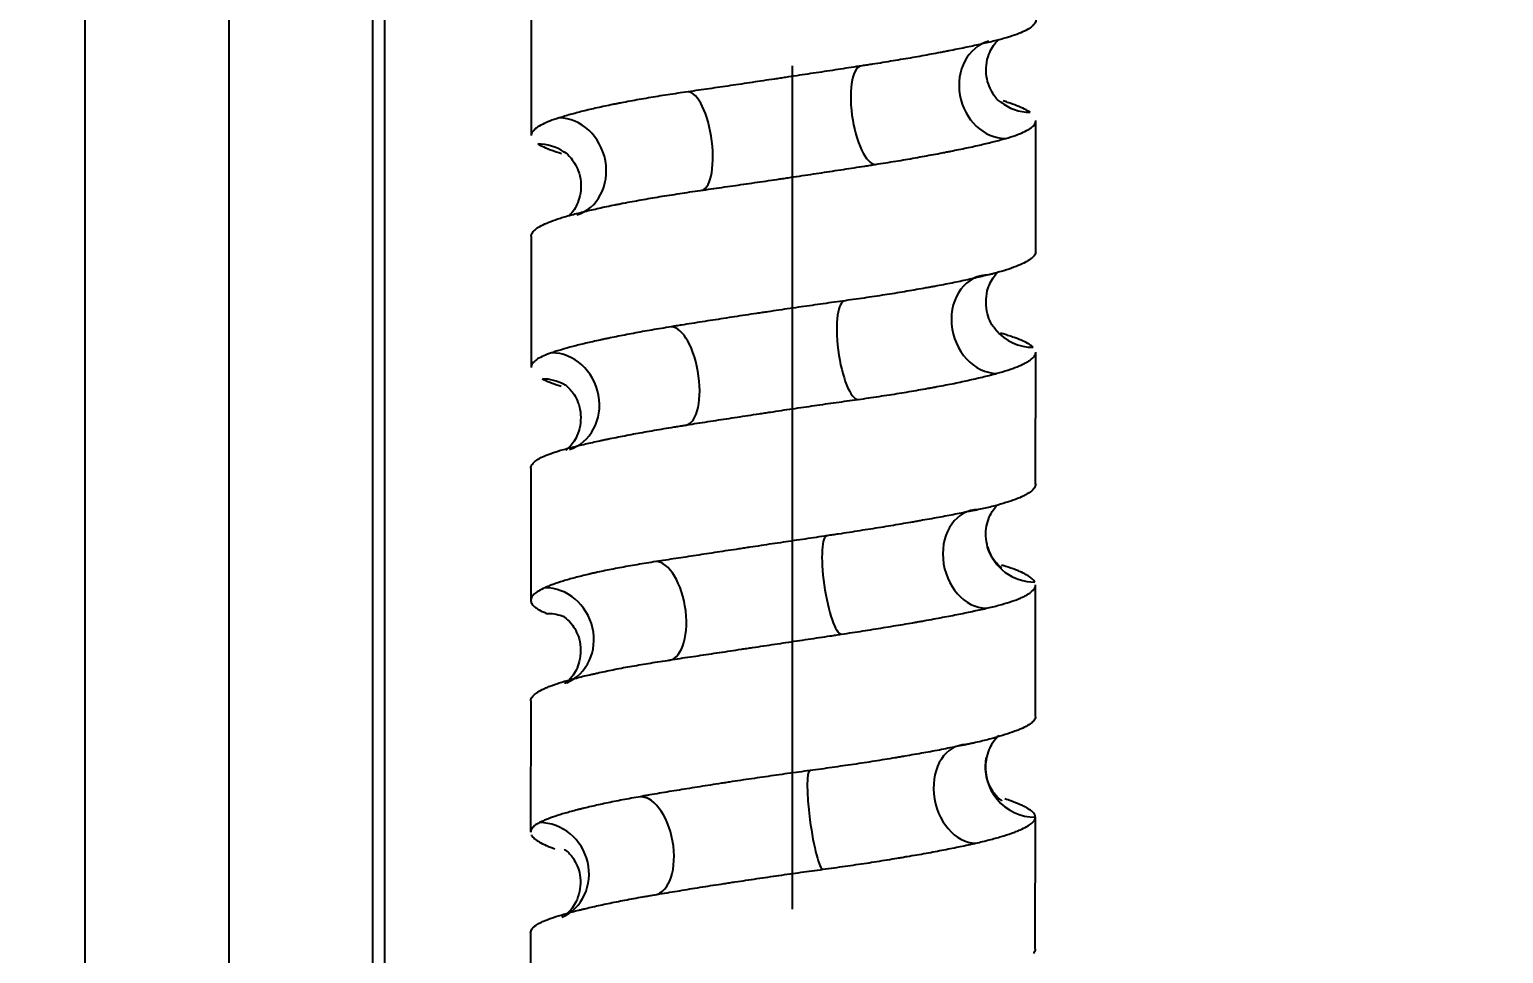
# Model space of a CAD drawing. Header units: millimetres. Extents: x 6110 to 6704, y -2661 to -1821.
# Drawn here: x 6332.27 to 6343.37, y -2341.72 to -2334.76 of the extents above; entities that cross this region are included whole.
import ezdxf

# ---------------------------------------------------------------- set-up
doc = ezdxf.new("R2010")
doc.units = ezdxf.units.MM
doc.header["$LTSCALE"] = 0.1
doc.linetypes.add('CENTERX2', pattern=[101.6, 63.5, -12.7, 12.7, -12.7])
doc.linetypes.add('HIDDEN2', pattern=[4.7625, 3.175, -1.5875])
doc.layers.add('1', color=4, linetype='HIDDEN2', lineweight=13)
doc.layers.add('DIM', color=3, linetype='Continuous', lineweight=9)
doc.layers.add('CENTER', color=1, linetype='CENTERX2')
doc.styles.get("Standard").update_dxf_attribs({"font": 'arial.ttf'})
doc.dimstyles.new('ISO-25', dxfattribs={"dimtxt": 2.5, "dimasz": 2.5, "dimexe": 1.25, "dimexo": 0.625, "dimtad": 1, "dimlfac": 5, "dimtxsty": 'Standard', "dimcen": 2.5, "dimadec": 0, "dimazin": 0, "dimtfac": 1, "dimtmove": 0, "dimatfit": 3, "dimfxl": 0, "dimarcsym": 0})

# ---------------------------------------------------------------- blocks, each defined once
blk = doc.blocks.new('*D85')
at = {"layer": 'Defpoints', "color": 0}
for p in [(6324.46, -2027.378), (6392.692, -2027.378), (6311.704, -2532.542)]:
    blk.add_point(p, dxfattribs=at)
at = {"layer": 'DIM', "color": 0, "lineweight": -2}
for p, q in [((6325.085, -2027.378), (6393.942, -2027.378)), ((6392.692, -2527.542), (6392.692, -2032.378)), ((6312.329, -2532.542), (6393.942, -2532.542))]:
    blk.add_line(p, q, dxfattribs=at)
at = {"layer": 'DIM', "color": 0}
for points in [[(6391.858, -2032.378), (6393.525, -2032.378), (6392.692, -2027.378)], [(6391.858, -2527.542), (6393.525, -2527.542), (6392.692, -2532.542)]]:
    blk.add_solid(points, dxfattribs=at)
at = {"layer": 'DIM', "color": 0, "insert": (6389.062, -2279.96), "char_height": 5, "attachment_point": 5, "rotation": 90}
blk.add_mtext('2020,7', dxfattribs=at)
blk = doc.blocks.new('*D93')
at = {"layer": 'Defpoints', "color": 0}
for p in [(6325.085, -2027.378), (6402.037, -2595.98), (6423.82, -2595.98)]:
    blk.add_point(p, dxfattribs=at)
at = {"layer": 'DIM', "color": 0, "lineweight": -2}
for p, q in [((6325.71, -2027.378), (6425.07, -2027.378)), ((6423.82, -2032.378), (6423.82, -2590.98)), ((6402.662, -2595.98), (6425.07, -2595.98))]:
    blk.add_line(p, q, dxfattribs=at)
at = {"layer": 'DIM', "color": 0}
for points in [[(6422.987, -2032.378), (6424.654, -2032.378), (6423.82, -2027.378)], [(6422.987, -2590.98), (6424.654, -2590.98), (6423.82, -2595.98)]]:
    blk.add_solid(points, dxfattribs=at)
at = {"layer": 'DIM', "color": 0, "insert": (6420.19, -2311.679), "char_height": 5, "attachment_point": 5, "rotation": 90}
blk.add_mtext('2274,4', dxfattribs=at)

msp = doc.modelspace()

# ---------------------------------------------------------------- hatches: boundary and pattern name
at = {"layer": 'DIM'}
h = msp.add_hatch(dxfattribs=at)
h.set_pattern_fill('ANSI31', color=2)
edge = h.paths.add_edge_path()
edge.add_line((6619.617, -2595.98), (6619.617, -1962.206))
edge.add_line((6634.617, -1966.11), (6619.617, -1966.11))
edge.add_line((6634.617, -2610.98), (6634.617, -1966.11))
edge.add_line((6634.617, -2610.98), (6184.457, -2610.98))
edge.add_line((6619.617, -2595.98), (6184.457, -2595.98))
edge.add_line((6184.457, -2610.98), (6184.457, -2595.98))

# ---------------------------------------------------------------- linework, layer by layer
at = {"layer": '1', "color": 7, "linetype": 'Continuous', "lineweight": -3}
for p, q in [((6334.85, -2226.51), (6334.85, -2393.225)), ((6334.939, -2226.51), (6334.939, -2393.225)), ((6332.686, -2394.48), (6332.686, -2226.539)), ((6333.768, -2226.528), (6333.768, -2393.229)), ((6336.045, -2334.566), (6336.044, -2335.559)), ((6339.843, -2336.435), (6339.844, -2335.445)), ((6336.288, -2335.68), (6336.292, -2335.682)), ((6336.044, -2336.317), (6336.043, -2337.306)), ((6339.842, -2338.186), (6339.843, -2337.193)), ((6336.042, -2338.065), (6336.042, -2339.06)), ((6339.841, -2339.936), (6339.842, -2338.944)), ((6336.041, -2339.818), (6336.04, -2340.806)), ((6339.84, -2341.685), (6339.841, -2340.694)), ((6336.04, -2341.564), (6336.039, -2342.559))]:
    msp.add_line(p, q, dxfattribs=at)
for centre, major_axis, ratio, start_param, end_param in [((6339.592, -2335.209), (0.098, -0.362), 0.860203, 3.157891, 6.054519), ((6338.586, -2335.405), (0.057, -0.371), 0.333363, 3.091199, 6.229723), ((6337.272, -2335.601), (0.053, -0.371), 0.349878, 6.232873, 9.374354), ((6339.812, -2335.013), (0.234, 0.293), 0.972587, 3.139038, 3.799681), ((6336.28, -2335.797), (0.109, -0.359), 0.867056, 0.000341, 2.881914), ((6336.083, -2335.994), (0.209, 0.311), 0.970944, 6.282412, 6.859757), ((6339.521, -2336.979), (0.095, -0.363), 0.821343, 2.930432, 6.06897), ((6338.457, -2337.175), (0.052, -0.371), 0.26899, 3.104265, 6.245756), ((6337.148, -2337.371), (0.06, -0.37), 0.414727, 6.218056, 9.35629), ((6339.83, -2336.783), (0.284, 0.244), 0.984451, 3.138793, 3.993891), ((6336.218, -2337.567), (0.114, -0.357), 0.899326, 0.000366, 2.861187), ((6336.113, -2337.763), (0.179, 0.329), 0.952606, 0.000513, 0.475611), ((6339.441, -2338.748), (0.08, -0.366), 0.782784, 2.971978, 6.113477), ((6338.326, -2338.944), (0.055, -0.371), 0.199616, 3.113326, 6.251573), ((6339.84, -2338.552), (0.359, 0.108), 0.988469, 3.135556, 4.414761), ((6337.027, -2339.14), (0.057, -0.371), 0.476397, 6.210333, 9.351575), ((6336.165, -2339.336), (0.143, -0.347), 0.925292, 0.014405, 2.774376), ((6336.153, -2339.533), (0.14, 0.348), 0.933534, 6.282516, 6.640648), ((6339.355, -2340.518), (0.08, -0.366), 0.735983, 2.983143, 6.121402), ((6339.84, -2340.322), (0.369, -0.068), 0.990797, 3.135143, 4.895467), ((6338.193, -2340.714), (0.05, -0.372), 0.13263, 3.123922, 6.26518), ((6336.912, -2340.91), (0.064, -0.369), 0.53651, 6.191444, 9.330017), ((6336.121, -2341.106), (0.158, -0.34), 0.948793, 6.273564, 9.009035)]:
    msp.add_ellipse(centre, major_axis=major_axis, ratio=ratio, start_param=start_param, end_param=end_param, dxfattribs=at)
for points, knots in [([(6339.845, -2334.686), (6339.845, -2334.688), (6339.844, -2334.698), (6339.84, -2334.708), (6339.831, -2334.721), (6339.827, -2334.725), (6339.821, -2334.732), (6339.819, -2334.734), (6339.814, -2334.738), (6339.811, -2334.74), (6339.798, -2334.75), (6339.785, -2334.759), (6339.754, -2334.775), (6339.718, -2334.791), (6339.673, -2334.807), (6339.636, -2334.819), (6339.623, -2334.823), (6339.596, -2334.83), (6339.582, -2334.834), (6339.567, -2334.838)], [0, 0, 0, 0, 0.035019, 0.195849, 0.195849, 0.276264, 0.276264, 0.316472, 0.316472, 0.356679, 0.356679, 0.51751, 0.51751, 0.67834, 0.83917, 0.83917, 0.919585, 0.919585, 1, 1, 1, 1]), ([(6339.567, -2334.838), (6339.538, -2334.845), (6339.507, -2334.853), (6339.44, -2334.869), (6339.37, -2334.885), (6339.292, -2334.901), (6339.231, -2334.913), (6339.2, -2334.919), (6339.168, -2334.926), (6339.146, -2334.93), (6339.135, -2334.932), (6339.08, -2334.942), (6339.034, -2334.951), (6338.941, -2334.968), (6338.845, -2334.984), (6338.744, -2335.001), (6338.667, -2335.014), (6338.641, -2335.018), (6338.601, -2335.024), (6338.588, -2335.026), (6338.561, -2335.03), (6338.548, -2335.032), (6338.535, -2335.034)], [0, 0, 0, 0, 0.125, 0.125, 0.25, 0.375, 0.375, 0.4375, 0.46875, 0.46875, 0.5, 0.5, 0.625, 0.625, 0.75, 0.875, 0.875, 0.9375, 0.9375, 0.96875, 0.96875, 1, 1, 1, 1]), ([(6339.578, -2335.306), (6339.557, -2335.294), (6339.521, -2335.253), (6339.457, -2335.112), (6339.478, -2334.947), (6339.537, -2334.863), (6339.562, -2334.839), (6339.567, -2334.834)], [0, 0, 0, 0, 0.211046, 0.444951, 0.70712, 0.923766, 1, 1, 1, 1]), ([(6338.535, -2335.034), (6338.481, -2335.042), (6338.427, -2335.051), (6338.319, -2335.067), (6338.21, -2335.084), (6338.099, -2335.1), (6338.016, -2335.113), (6337.988, -2335.117), (6337.946, -2335.123), (6337.932, -2335.125), (6337.904, -2335.13), (6337.89, -2335.132), (6337.82, -2335.142), (6337.764, -2335.15), (6337.654, -2335.167), (6337.545, -2335.183), (6337.437, -2335.199), (6337.357, -2335.21), (6337.331, -2335.214), (6337.278, -2335.222), (6337.252, -2335.226), (6337.225, -2335.229)], [0, 0, 0, 0, 0.125, 0.125, 0.25, 0.375, 0.375, 0.4375, 0.4375, 0.46875, 0.46875, 0.5, 0.5, 0.625, 0.625, 0.75, 0.875, 0.875, 0.9375, 0.9375, 1, 1, 1, 1]), ([(6337.225, -2335.229), (6337.173, -2335.237), (6337.122, -2335.245), (6337.022, -2335.26), (6336.926, -2335.276), (6336.834, -2335.292), (6336.767, -2335.305), (6336.734, -2335.311), (6336.702, -2335.317), (6336.681, -2335.321), (6336.67, -2335.323), (6336.618, -2335.334), (6336.579, -2335.342), (6336.503, -2335.359), (6336.432, -2335.376), (6336.368, -2335.393), (6336.323, -2335.405), (6336.309, -2335.409), (6336.288, -2335.416), (6336.281, -2335.418), (6336.267, -2335.422), (6336.261, -2335.424), (6336.254, -2335.426)], [0, 0, 0, 0, 0.125, 0.125, 0.25, 0.375, 0.375, 0.4375, 0.46875, 0.46875, 0.5, 0.5, 0.625, 0.625, 0.75, 0.875, 0.875, 0.9375, 0.9375, 0.96875, 0.96875, 1, 1, 1, 1]), ([(6339.592, -2335.317), (6339.592, -2335.317), (6339.589, -2335.315), (6339.58, -2335.308), (6339.578, -2335.306)], [0, 0, 0, 0, 0.71513, 1, 1, 1, 1]), ([(6339.801, -2335.384), (6339.789, -2335.376), (6339.775, -2335.368), (6339.741, -2335.351), (6339.704, -2335.334), (6339.657, -2335.318), (6339.62, -2335.305), (6339.609, -2335.302), (6339.597, -2335.298)], [0, 0, 0, 0, 0.290835, 0.290835, 0.581669, 0.872504, 0.872504, 1, 1, 1, 1]), ([(6336.254, -2335.426), (6336.229, -2335.434), (6336.205, -2335.442), (6336.163, -2335.459), (6336.126, -2335.476), (6336.098, -2335.492), (6336.08, -2335.505), (6336.075, -2335.509), (6336.068, -2335.515), (6336.066, -2335.518), (6336.062, -2335.522), (6336.06, -2335.524), (6336.052, -2335.534), (6336.047, -2335.543), (6336.044, -2335.554), (6336.044, -2335.557), (6336.044, -2335.56)], [0, 0, 0, 0, 0.185473, 0.185473, 0.370946, 0.556419, 0.556419, 0.649155, 0.649155, 0.695523, 0.695523, 0.741891, 0.741891, 0.927364, 0.927364, 1, 1, 1, 1]), ([(6339.617, -2335.581), (6339.644, -2335.574), (6339.668, -2335.566), (6339.712, -2335.55), (6339.752, -2335.534), (6339.782, -2335.518), (6339.801, -2335.506), (6339.807, -2335.502), (6339.814, -2335.495), (6339.817, -2335.493), (6339.821, -2335.489), (6339.824, -2335.487), (6339.833, -2335.476), (6339.839, -2335.468), (6339.843, -2335.455), (6339.844, -2335.45), (6339.844, -2335.445)], [0, 0, 0, 0, 0.179236, 0.179236, 0.358472, 0.537708, 0.537708, 0.627326, 0.627326, 0.672135, 0.672135, 0.716944, 0.716944, 0.89618, 0.89618, 1, 1, 1, 1]), ([(6338.636, -2335.776), (6338.689, -2335.768), (6338.74, -2335.76), (6338.839, -2335.744), (6338.936, -2335.727), (6339.028, -2335.71), (6339.095, -2335.698), (6339.129, -2335.692), (6339.161, -2335.685), (6339.182, -2335.681), (6339.193, -2335.679), (6339.245, -2335.668), (6339.285, -2335.66), (6339.362, -2335.644), (6339.434, -2335.628), (6339.5, -2335.612), (6339.546, -2335.6), (6339.561, -2335.596), (6339.589, -2335.589), (6339.603, -2335.585), (6339.617, -2335.581)], [0, 0, 0, 0, 0.125, 0.125, 0.25, 0.375, 0.375, 0.4375, 0.46875, 0.46875, 0.5, 0.5, 0.625, 0.625, 0.75, 0.875, 0.875, 0.9375, 0.9375, 1, 1, 1, 1]), ([(6336.094, -2335.622), (6336.106, -2335.63), (6336.122, -2335.637), (6336.157, -2335.653), (6336.196, -2335.669), (6336.245, -2335.685), (6336.272, -2335.694), (6336.272, -2335.694), (6336.273, -2335.694)], [0, 0, 0, 0, 0.331043, 0.331043, 0.662087, 0.99313, 0.99313, 1, 1, 1, 1]), ([(6336.292, -2335.682), (6336.309, -2335.69), (6336.343, -2335.722), (6336.42, -2335.844), (6336.425, -2336.011), (6336.367, -2336.125), (6336.335, -2336.159), (6336.325, -2336.169)], [0, 0, 0, 0, 0.194751, 0.406654, 0.658595, 0.871425, 1, 1, 1, 1]), ([(6337.318, -2335.973), (6337.372, -2335.965), (6337.426, -2335.957), (6337.535, -2335.942), (6337.644, -2335.926), (6337.755, -2335.91), (6337.839, -2335.898), (6337.867, -2335.893), (6337.909, -2335.887), (6337.923, -2335.885), (6337.952, -2335.881), (6337.966, -2335.879), (6338.036, -2335.868), (6338.092, -2335.86), (6338.204, -2335.843), (6338.314, -2335.826), (6338.422, -2335.81), (6338.503, -2335.797), (6338.53, -2335.793), (6338.57, -2335.787), (6338.584, -2335.785), (6338.61, -2335.781), (6338.623, -2335.778), (6338.636, -2335.776)], [0, 0, 0, 0, 0.125, 0.125, 0.25, 0.375, 0.375, 0.4375, 0.4375, 0.46875, 0.46875, 0.5, 0.5, 0.625, 0.625, 0.75, 0.875, 0.875, 0.9375, 0.9375, 0.96875, 0.96875, 1, 1, 1, 1]), ([(6336.306, -2336.168), (6336.335, -2336.16), (6336.365, -2336.152), (6336.43, -2336.135), (6336.498, -2336.119), (6336.574, -2336.102), (6336.633, -2336.089), (6336.664, -2336.083), (6336.695, -2336.077), (6336.717, -2336.073), (6336.727, -2336.07), (6336.782, -2336.06), (6336.826, -2336.052), (6336.918, -2336.035), (6337.012, -2336.019), (6337.111, -2336.004), (6337.188, -2335.992), (6337.213, -2335.988), (6337.265, -2335.98), (6337.292, -2335.977), (6337.318, -2335.973)], [0, 0, 0, 0, 0.125, 0.125, 0.25, 0.375, 0.375, 0.4375, 0.46875, 0.46875, 0.5, 0.5, 0.625, 0.625, 0.75, 0.875, 0.875, 0.9375, 0.9375, 1, 1, 1, 1]), ([(6336.044, -2336.318), (6336.044, -2336.318), (6336.044, -2336.31), (6336.046, -2336.302), (6336.054, -2336.29), (6336.057, -2336.285), (6336.062, -2336.279), (6336.064, -2336.277), (6336.069, -2336.273), (6336.071, -2336.271), (6336.084, -2336.26), (6336.096, -2336.252), (6336.125, -2336.235), (6336.16, -2336.218), (6336.203, -2336.201), (6336.239, -2336.189), (6336.252, -2336.185), (6336.271, -2336.178), (6336.278, -2336.176), (6336.292, -2336.172), (6336.299, -2336.17), (6336.306, -2336.168)], [0, 0, 0, 0, 0.001042, 0.167535, 0.167535, 0.250781, 0.250781, 0.292405, 0.292405, 0.334028, 0.334028, 0.500521, 0.500521, 0.667014, 0.833507, 0.833507, 0.916753, 0.916753, 0.958377, 0.958377, 1, 1, 1, 1]), ([(6339.843, -2336.434), (6339.843, -2336.434), (6339.843, -2336.434), (6339.843, -2336.442), (6339.838, -2336.458), (6339.824, -2336.474), (6339.809, -2336.487), (6339.803, -2336.491), (6339.794, -2336.497), (6339.791, -2336.499), (6339.784, -2336.503), (6339.781, -2336.505), (6339.762, -2336.516), (6339.745, -2336.524), (6339.706, -2336.541), (6339.663, -2336.558), (6339.611, -2336.575), (6339.568, -2336.587), (6339.553, -2336.591), (6339.53, -2336.598), (6339.523, -2336.6), (6339.507, -2336.604), (6339.499, -2336.606), (6339.49, -2336.608)], [0, 0, 0, 0, 0.001445, 0.001445, 0.144095, 0.286746, 0.286746, 0.358072, 0.358072, 0.393734, 0.393734, 0.429397, 0.429397, 0.572048, 0.572048, 0.714698, 0.857349, 0.857349, 0.928675, 0.928675, 0.964337, 0.964337, 1, 1, 1, 1]), ([(6339.49, -2336.608), (6339.458, -2336.616), (6339.423, -2336.624), (6339.351, -2336.641), (6339.275, -2336.657), (6339.193, -2336.674), (6339.128, -2336.687), (6339.095, -2336.693), (6339.062, -2336.699), (6339.039, -2336.703), (6339.027, -2336.705), (6338.969, -2336.716), (6338.922, -2336.724), (6338.825, -2336.741), (6338.726, -2336.757), (6338.623, -2336.772), (6338.544, -2336.784), (6338.517, -2336.788), (6338.463, -2336.796), (6338.436, -2336.799), (6338.409, -2336.803)], [0, 0, 0, 0, 0.125, 0.125, 0.25, 0.375, 0.375, 0.4375, 0.46875, 0.46875, 0.5, 0.5, 0.625, 0.625, 0.75, 0.875, 0.875, 0.9375, 0.9375, 1, 1, 1, 1]), ([(6339.546, -2337.027), (6339.513, -2336.99), (6339.468, -2336.907), (6339.464, -2336.732), (6339.519, -2336.631), (6339.547, -2336.599), (6339.554, -2336.591)], [0, 0, 0, 0, 0.29923, 0.623295, 0.887915, 1, 1, 1, 1]), ([(6338.409, -2336.803), (6338.354, -2336.811), (6338.299, -2336.818), (6338.188, -2336.834), (6338.077, -2336.85), (6337.966, -2336.866), (6337.882, -2336.878), (6337.854, -2336.882), (6337.811, -2336.889), (6337.797, -2336.891), (6337.769, -2336.895), (6337.755, -2336.897), (6337.685, -2336.908), (6337.63, -2336.916), (6337.52, -2336.933), (6337.412, -2336.95), (6337.306, -2336.966), (6337.227, -2336.979), (6337.201, -2336.983), (6337.163, -2336.989), (6337.15, -2336.991), (6337.124, -2336.995), (6337.112, -2336.997), (6337.099, -2337)], [0, 0, 0, 0, 0.125, 0.125, 0.25, 0.375, 0.375, 0.4375, 0.4375, 0.46875, 0.46875, 0.5, 0.5, 0.625, 0.625, 0.75, 0.875, 0.875, 0.9375, 0.9375, 0.96875, 0.96875, 1, 1, 1, 1]), ([(6337.099, -2337), (6337.048, -2337.008), (6337, -2337.016), (6336.905, -2337.032), (6336.813, -2337.049), (6336.726, -2337.066), (6336.664, -2337.078), (6336.633, -2337.085), (6336.603, -2337.091), (6336.583, -2337.095), (6336.574, -2337.097), (6336.525, -2337.108), (6336.489, -2337.116), (6336.42, -2337.132), (6336.355, -2337.148), (6336.298, -2337.164), (6336.258, -2337.176), (6336.245, -2337.18), (6336.221, -2337.187), (6336.209, -2337.191), (6336.198, -2337.195)], [0, 0, 0, 0, 0.125, 0.125, 0.25, 0.375, 0.375, 0.4375, 0.46875, 0.46875, 0.5, 0.5, 0.625, 0.625, 0.75, 0.875, 0.875, 0.9375, 0.9375, 1, 1, 1, 1]), ([(6339.596, -2337.073), (6339.596, -2337.073), (6339.588, -2337.069), (6339.563, -2337.044), (6339.546, -2337.027)], [0, 0, 0, 0, 0.47126, 1, 1, 1, 1]), ([(6339.824, -2337.154), (6339.816, -2337.147), (6339.806, -2337.139), (6339.78, -2337.123), (6339.75, -2337.107), (6339.71, -2337.091), (6339.677, -2337.079), (6339.665, -2337.074), (6339.647, -2337.068), (6339.64, -2337.066), (6339.628, -2337.062), (6339.621, -2337.06), (6339.603, -2337.054), (6339.591, -2337.05), (6339.579, -2337.047)], [0, 0, 0, 0, 0.22581, 0.22581, 0.45162, 0.67743, 0.67743, 0.790335, 0.790335, 0.846788, 0.846788, 0.90324, 0.90324, 1, 1, 1, 1]), ([(6336.198, -2337.195), (6336.175, -2337.203), (6336.156, -2337.21), (6336.121, -2337.226), (6336.09, -2337.242), (6336.07, -2337.258), (6336.058, -2337.27), (6336.055, -2337.275), (6336.05, -2337.281), (6336.049, -2337.283), (6336.047, -2337.287), (6336.046, -2337.289), (6336.044, -2337.296), (6336.043, -2337.301), (6336.043, -2337.306)], [0, 0, 0, 0, 0.218312, 0.218312, 0.436623, 0.654935, 0.654935, 0.764091, 0.764091, 0.818669, 0.818669, 0.873246, 0.873246, 1, 1, 1, 1]), ([(6339.551, -2337.35), (6339.581, -2337.342), (6339.608, -2337.334), (6339.659, -2337.317), (6339.705, -2337.3), (6339.743, -2337.284), (6339.767, -2337.271), (6339.775, -2337.267), (6339.785, -2337.261), (6339.789, -2337.259), (6339.795, -2337.254), (6339.798, -2337.252), (6339.813, -2337.242), (6339.822, -2337.233), (6339.836, -2337.217), (6339.842, -2337.206), (6339.843, -2337.195), (6339.843, -2337.191)], [0, 0, 0, 0, 0.156259, 0.156259, 0.312517, 0.468776, 0.468776, 0.546905, 0.546905, 0.58597, 0.58597, 0.625035, 0.625035, 0.781293, 0.781293, 0.937552, 1, 1, 1, 1]), ([(6336.128, -2337.392), (6336.145, -2337.4), (6336.164, -2337.409), (6336.206, -2337.425), (6336.234, -2337.435), (6336.266, -2337.446), (6336.271, -2337.447)], [0, 0, 0, 0, 0.452669, 0.452669, 0.905338, 1, 1, 1, 1]), ([(6338.505, -2337.547), (6338.559, -2337.539), (6338.612, -2337.531), (6338.716, -2337.516), (6338.817, -2337.5), (6338.914, -2337.484), (6338.985, -2337.471), (6339.008, -2337.467), (6339.043, -2337.461), (6339.054, -2337.459), (6339.077, -2337.455), (6339.088, -2337.452), (6339.144, -2337.442), (6339.187, -2337.434), (6339.27, -2337.417), (6339.348, -2337.4), (6339.42, -2337.383), (6339.471, -2337.371), (6339.488, -2337.367), (6339.512, -2337.36), (6339.52, -2337.358), (6339.535, -2337.354), (6339.543, -2337.352), (6339.551, -2337.35)], [0, 0, 0, 0, 0.125, 0.125, 0.25, 0.375, 0.375, 0.4375, 0.4375, 0.46875, 0.46875, 0.5, 0.5, 0.625, 0.625, 0.75, 0.875, 0.875, 0.9375, 0.9375, 0.96875, 0.96875, 1, 1, 1, 1]), ([(6336.292, -2337.434), (6336.295, -2337.431), (6336.309, -2337.443), (6336.381, -2337.516), (6336.431, -2337.663), (6336.4, -2337.823), (6336.336, -2337.904), (6336.311, -2337.925), (6336.305, -2337.93)], [0, 0, 0, 0, 0.180117, 0.345684, 0.535053, 0.741184, 0.91022, 1, 1, 1, 1]), ([(6337.197, -2337.742), (6337.249, -2337.733), (6337.301, -2337.725), (6337.407, -2337.709), (6337.514, -2337.692), (6337.623, -2337.676), (6337.705, -2337.663), (6337.733, -2337.659), (6337.775, -2337.653), (6337.789, -2337.65), (6337.817, -2337.646), (6337.831, -2337.644), (6337.901, -2337.634), (6337.956, -2337.625), (6338.067, -2337.609), (6338.178, -2337.593), (6338.287, -2337.577), (6338.369, -2337.566), (6338.396, -2337.562), (6338.451, -2337.554), (6338.478, -2337.55), (6338.505, -2337.547)], [0, 0, 0, 0, 0.125, 0.125, 0.25, 0.375, 0.375, 0.4375, 0.4375, 0.46875, 0.46875, 0.5, 0.5, 0.625, 0.625, 0.75, 0.875, 0.875, 0.9375, 0.9375, 1, 1, 1, 1]), ([(6336.239, -2337.938), (6336.264, -2337.931), (6336.292, -2337.923), (6336.35, -2337.907), (6336.412, -2337.892), (6336.483, -2337.875), (6336.538, -2337.863), (6336.567, -2337.857), (6336.597, -2337.85), (6336.617, -2337.846), (6336.627, -2337.844), (6336.678, -2337.834), (6336.721, -2337.825), (6336.809, -2337.808), (6336.899, -2337.792), (6336.995, -2337.775), (6337.069, -2337.762), (6337.094, -2337.758), (6337.133, -2337.752), (6337.145, -2337.75), (6337.171, -2337.746), (6337.184, -2337.744), (6337.197, -2337.742)], [0, 0, 0, 0, 0.125, 0.125, 0.25, 0.375, 0.375, 0.4375, 0.46875, 0.46875, 0.5, 0.5, 0.625, 0.625, 0.75, 0.875, 0.875, 0.9375, 0.9375, 0.96875, 0.96875, 1, 1, 1, 1]), ([(6336.042, -2338.065), (6336.042, -2338.063), (6336.042, -2338.061), (6336.043, -2338.055), (6336.044, -2338.051), (6336.047, -2338.045), (6336.048, -2338.043), (6336.05, -2338.038), (6336.052, -2338.036), (6336.059, -2338.026), (6336.068, -2338.017), (6336.089, -2338.001), (6336.116, -2337.985), (6336.151, -2337.969), (6336.182, -2337.957), (6336.192, -2337.954), (6336.215, -2337.946), (6336.227, -2337.942), (6336.239, -2337.938)], [0, 0, 0, 0, 0.03989, 0.03989, 0.135901, 0.135901, 0.183906, 0.183906, 0.231912, 0.231912, 0.423934, 0.423934, 0.615956, 0.807978, 0.807978, 0.903989, 0.903989, 1, 1, 1, 1]), ([(6339.842, -2338.181), (6339.843, -2338.189), (6339.841, -2338.198), (6339.833, -2338.214), (6339.82, -2338.231), (6339.798, -2338.248), (6339.778, -2338.26), (6339.77, -2338.264), (6339.758, -2338.271), (6339.754, -2338.273), (6339.745, -2338.277), (6339.741, -2338.279), (6339.718, -2338.289), (6339.697, -2338.298), (6339.651, -2338.314), (6339.601, -2338.33), (6339.543, -2338.346), (6339.496, -2338.358), (6339.479, -2338.362), (6339.446, -2338.369), (6339.428, -2338.373), (6339.411, -2338.377)], [0, 0, 0, 0, 0.125, 0.125, 0.25, 0.375, 0.375, 0.4375, 0.4375, 0.46875, 0.46875, 0.5, 0.5, 0.625, 0.625, 0.75, 0.875, 0.875, 0.9375, 0.9375, 1, 1, 1, 1]), ([(6339.411, -2338.377), (6339.375, -2338.384), (6339.337, -2338.392), (6339.258, -2338.408), (6339.177, -2338.424), (6339.089, -2338.44), (6339.02, -2338.452), (6338.985, -2338.458), (6338.95, -2338.465), (6338.926, -2338.469), (6338.913, -2338.471), (6338.853, -2338.481), (6338.803, -2338.49), (6338.702, -2338.507), (6338.599, -2338.523), (6338.492, -2338.54), (6338.411, -2338.553), (6338.384, -2338.557), (6338.343, -2338.563), (6338.329, -2338.565), (6338.301, -2338.569), (6338.287, -2338.571), (6338.273, -2338.573)], [0, 0, 0, 0, 0.125, 0.125, 0.25, 0.375, 0.375, 0.4375, 0.46875, 0.46875, 0.5, 0.5, 0.625, 0.625, 0.75, 0.875, 0.875, 0.9375, 0.9375, 0.96875, 0.96875, 1, 1, 1, 1]), ([(6339.481, -2338.66), (6339.467, -2338.602), (6339.459, -2338.503), (6339.511, -2338.392), (6339.542, -2338.356), (6339.55, -2338.347)], [0, 0, 0, 0, 0.432722, 0.83223, 1, 1, 1, 1]), ([(6338.273, -2338.573), (6338.218, -2338.581), (6338.163, -2338.59), (6338.052, -2338.606), (6337.941, -2338.623), (6337.83, -2338.639), (6337.747, -2338.652), (6337.719, -2338.656), (6337.678, -2338.662), (6337.664, -2338.664), (6337.636, -2338.669), (6337.622, -2338.671), (6337.553, -2338.681), (6337.499, -2338.689), (6337.391, -2338.706), (6337.286, -2338.722), (6337.183, -2338.738), (6337.107, -2338.749), (6337.082, -2338.753), (6337.033, -2338.761), (6337.008, -2338.765), (6336.984, -2338.768)], [0, 0, 0, 0, 0.125, 0.125, 0.25, 0.375, 0.375, 0.4375, 0.4375, 0.46875, 0.46875, 0.5, 0.5, 0.625, 0.625, 0.75, 0.875, 0.875, 0.9375, 0.9375, 1, 1, 1, 1]), ([(6339.589, -2338.815), (6339.588, -2338.815), (6339.587, -2338.814), (6339.565, -2338.802), (6339.507, -2338.733), (6339.487, -2338.679), (6339.481, -2338.66)], [0, 0, 0, 0, 0.045414, 0.470897, 0.838019, 1, 1, 1, 1]), ([(6336.984, -2338.768), (6336.935, -2338.776), (6336.888, -2338.784), (6336.796, -2338.799), (6336.708, -2338.815), (6336.626, -2338.831), (6336.567, -2338.844), (6336.539, -2338.85), (6336.511, -2338.856), (6336.492, -2338.86), (6336.483, -2338.863), (6336.438, -2338.873), (6336.405, -2338.881), (6336.342, -2338.898), (6336.283, -2338.915), (6336.232, -2338.932), (6336.198, -2338.944), (6336.187, -2338.948), (6336.171, -2338.955), (6336.166, -2338.957), (6336.156, -2338.961), (6336.151, -2338.963), (6336.147, -2338.965)], [0, 0, 0, 0, 0.125, 0.125, 0.25, 0.375, 0.375, 0.4375, 0.46875, 0.46875, 0.5, 0.5, 0.625, 0.625, 0.75, 0.875, 0.875, 0.9375, 0.9375, 0.96875, 0.96875, 1, 1, 1, 1]), ([(6339.837, -2338.923), (6339.832, -2338.915), (6339.826, -2338.907), (6339.808, -2338.89), (6339.785, -2338.874), (6339.753, -2338.857), (6339.726, -2338.844), (6339.716, -2338.84), (6339.7, -2338.834), (6339.695, -2338.832), (6339.684, -2338.827), (6339.678, -2338.825), (6339.649, -2338.815), (6339.624, -2338.806), (6339.593, -2338.797), (6339.59, -2338.796), (6339.586, -2338.795)], [0, 0, 0, 0, 0.194875, 0.194875, 0.389749, 0.584624, 0.584624, 0.682061, 0.682061, 0.73078, 0.73078, 0.779499, 0.779499, 0.974373, 0.974373, 1, 1, 1, 1]), ([(6339.471, -2339.12), (6339.505, -2339.113), (6339.536, -2339.105), (6339.595, -2339.089), (6339.648, -2339.073), (6339.693, -2339.057), (6339.724, -2339.045), (6339.733, -2339.041), (6339.747, -2339.034), (6339.751, -2339.032), (6339.76, -2339.028), (6339.764, -2339.026), (6339.783, -2339.015), (6339.796, -2339.007), (6339.818, -2338.99), (6339.834, -2338.973), (6339.841, -2338.957), (6339.842, -2338.947), (6339.842, -2338.945), (6339.842, -2338.944)], [0, 0, 0, 0, 0.139177, 0.139177, 0.278354, 0.41753, 0.41753, 0.487119, 0.487119, 0.521913, 0.521913, 0.556707, 0.556707, 0.695884, 0.695884, 0.835061, 0.974237, 0.974237, 1, 1, 1, 1]), ([(6336.147, -2338.965), (6336.128, -2338.973), (6336.112, -2338.982), (6336.085, -2338.998), (6336.063, -2339.015), (6336.05, -2339.031), (6336.044, -2339.044), (6336.043, -2339.048), (6336.042, -2339.055), (6336.042, -2339.057), (6336.042, -2339.061), (6336.042, -2339.063), (6336.043, -2339.073), (6336.046, -2339.082), (6336.058, -2339.098), (6336.075, -2339.114), (6336.101, -2339.13), (6336.124, -2339.142), (6336.132, -2339.146), (6336.15, -2339.154), (6336.16, -2339.157), (6336.17, -2339.161)], [0, 0, 0, 0, 0.125, 0.125, 0.25, 0.375, 0.375, 0.4375, 0.4375, 0.46875, 0.46875, 0.5, 0.5, 0.625, 0.625, 0.75, 0.875, 0.875, 0.9375, 0.9375, 1, 1, 1, 1]), ([(6338.379, -2339.315), (6338.434, -2339.307), (6338.488, -2339.299), (6338.593, -2339.282), (6338.697, -2339.266), (6338.797, -2339.249), (6338.87, -2339.237), (6338.894, -2339.233), (6338.93, -2339.226), (6338.942, -2339.224), (6338.966, -2339.22), (6338.978, -2339.218), (6339.036, -2339.207), (6339.081, -2339.199), (6339.168, -2339.183), (6339.252, -2339.167), (6339.329, -2339.151), (6339.384, -2339.139), (6339.402, -2339.135), (6339.438, -2339.128), (6339.455, -2339.124), (6339.471, -2339.12)], [0, 0, 0, 0, 0.125, 0.125, 0.25, 0.375, 0.375, 0.4375, 0.4375, 0.46875, 0.46875, 0.5, 0.5, 0.625, 0.625, 0.75, 0.875, 0.875, 0.9375, 0.9375, 1, 1, 1, 1]), ([(6336.284, -2339.178), (6336.284, -2339.178), (6336.293, -2339.187), (6336.348, -2339.227), (6336.419, -2339.352), (6336.421, -2339.52), (6336.354, -2339.641), (6336.303, -2339.685), (6336.294, -2339.689), (6336.294, -2339.689)], [0, 0, 0, 0, 0.111027, 0.254785, 0.410779, 0.595384, 0.752233, 0.884042, 1, 1, 1, 1]), ([(6337.071, -2339.512), (6337.121, -2339.504), (6337.172, -2339.496), (6337.276, -2339.481), (6337.381, -2339.465), (6337.49, -2339.449), (6337.572, -2339.437), (6337.599, -2339.432), (6337.641, -2339.426), (6337.655, -2339.424), (6337.683, -2339.42), (6337.697, -2339.418), (6337.767, -2339.407), (6337.823, -2339.399), (6337.935, -2339.382), (6338.046, -2339.365), (6338.158, -2339.349), (6338.241, -2339.336), (6338.269, -2339.332), (6338.31, -2339.326), (6338.324, -2339.324), (6338.352, -2339.32), (6338.366, -2339.317), (6338.379, -2339.315)], [0, 0, 0, 0, 0.125, 0.125, 0.25, 0.375, 0.375, 0.4375, 0.4375, 0.46875, 0.46875, 0.5, 0.5, 0.625, 0.625, 0.75, 0.875, 0.875, 0.9375, 0.9375, 0.96875, 0.96875, 1, 1, 1, 1]), ([(6336.185, -2339.707), (6336.206, -2339.699), (6336.23, -2339.691), (6336.281, -2339.674), (6336.337, -2339.658), (6336.4, -2339.641), (6336.451, -2339.628), (6336.477, -2339.622), (6336.505, -2339.616), (6336.523, -2339.612), (6336.533, -2339.61), (6336.58, -2339.599), (6336.62, -2339.591), (6336.702, -2339.574), (6336.787, -2339.558), (6336.878, -2339.543), (6336.948, -2339.531), (6336.972, -2339.527), (6337.021, -2339.519), (6337.046, -2339.516), (6337.071, -2339.512)], [0, 0, 0, 0, 0.125, 0.125, 0.25, 0.375, 0.375, 0.4375, 0.46875, 0.46875, 0.5, 0.5, 0.625, 0.625, 0.75, 0.875, 0.875, 0.9375, 0.9375, 1, 1, 1, 1]), ([(6336.041, -2339.818), (6336.041, -2339.817), (6336.041, -2339.816), (6336.042, -2339.812), (6336.042, -2339.81), (6336.045, -2339.799), (6336.049, -2339.791), (6336.063, -2339.774), (6336.082, -2339.757), (6336.111, -2339.741), (6336.136, -2339.728), (6336.145, -2339.724), (6336.159, -2339.718), (6336.164, -2339.715), (6336.174, -2339.711), (6336.18, -2339.709), (6336.185, -2339.707)], [0, 0, 0, 0, 0.036908, 0.036908, 0.09356, 0.09356, 0.32017, 0.32017, 0.54678, 0.77339, 0.77339, 0.886695, 0.886695, 0.943348, 0.943348, 1, 1, 1, 1]), ([(6339.838, -2339.95), (6339.836, -2339.958), (6339.83, -2339.965), (6339.814, -2339.981), (6339.794, -2339.997), (6339.764, -2340.013), (6339.738, -2340.026), (6339.728, -2340.03), (6339.713, -2340.036), (6339.708, -2340.038), (6339.698, -2340.042), (6339.692, -2340.044), (6339.664, -2340.055), (6339.64, -2340.063), (6339.587, -2340.08), (6339.53, -2340.097), (6339.464, -2340.114), (6339.412, -2340.126), (6339.394, -2340.13), (6339.366, -2340.137), (6339.357, -2340.139), (6339.338, -2340.143), (6339.328, -2340.145), (6339.318, -2340.147)], [0, 0, 0, 0, 0.125, 0.125, 0.25, 0.375, 0.375, 0.4375, 0.4375, 0.46875, 0.46875, 0.5, 0.5, 0.625, 0.625, 0.75, 0.875, 0.875, 0.9375, 0.9375, 0.96875, 0.96875, 1, 1, 1, 1]), ([(6339.318, -2340.147), (6339.279, -2340.155), (6339.239, -2340.163), (6339.156, -2340.18), (6339.069, -2340.197), (6338.977, -2340.213), (6338.905, -2340.226), (6338.869, -2340.232), (6338.832, -2340.238), (6338.807, -2340.243), (6338.795, -2340.245), (6338.732, -2340.255), (6338.681, -2340.263), (6338.577, -2340.28), (6338.472, -2340.296), (6338.364, -2340.311), (6338.255, -2340.327), (6338.2, -2340.335), (6338.144, -2340.342)], [0, 0, 0, 0, 0.125, 0.125, 0.25, 0.375, 0.375, 0.4375, 0.46875, 0.46875, 0.5, 0.5, 0.625, 0.625, 0.75, 0.875, 0.875, 1, 1, 1, 1]), ([(6339.471, -2340.254), (6339.485, -2340.204), (6339.511, -2340.132), (6339.551, -2340.091), (6339.564, -2340.079)], [0, 0, 0, 0, 0.55763, 1, 1, 1, 1]), ([(6339.589, -2340.57), (6339.589, -2340.569), (6339.585, -2340.567), (6339.556, -2340.547), (6339.488, -2340.461), (6339.46, -2340.344), (6339.467, -2340.274), (6339.471, -2340.254)], [0, 0, 0, 0, 0.102619, 0.354321, 0.600957, 0.890973, 1, 1, 1, 1]), ([(6338.144, -2340.342), (6338.088, -2340.35), (6338.031, -2340.357), (6337.919, -2340.373), (6337.808, -2340.389), (6337.697, -2340.405), (6337.614, -2340.417), (6337.586, -2340.421), (6337.545, -2340.428), (6337.531, -2340.43), (6337.504, -2340.434), (6337.49, -2340.436), (6337.421, -2340.447), (6337.368, -2340.455), (6337.262, -2340.472), (6337.159, -2340.489), (6337.059, -2340.505), (6336.986, -2340.518), (6336.961, -2340.522), (6336.925, -2340.528), (6336.913, -2340.53), (6336.89, -2340.534), (6336.878, -2340.536), (6336.866, -2340.539)], [0, 0, 0, 0, 0.125, 0.125, 0.25, 0.375, 0.375, 0.4375, 0.4375, 0.46875, 0.46875, 0.5, 0.5, 0.625, 0.625, 0.75, 0.875, 0.875, 0.9375, 0.9375, 0.96875, 0.96875, 1, 1, 1, 1]), ([(6336.866, -2340.539), (6336.82, -2340.547), (6336.775, -2340.555), (6336.69, -2340.571), (6336.607, -2340.588), (6336.531, -2340.605), (6336.477, -2340.617), (6336.451, -2340.624), (6336.425, -2340.63), (6336.409, -2340.634), (6336.4, -2340.636), (6336.36, -2340.647), (6336.329, -2340.655), (6336.273, -2340.671), (6336.221, -2340.687), (6336.178, -2340.703), (6336.149, -2340.715), (6336.14, -2340.719), (6336.123, -2340.726), (6336.115, -2340.73), (6336.107, -2340.734)], [0, 0, 0, 0, 0.125, 0.125, 0.25, 0.375, 0.375, 0.4375, 0.46875, 0.46875, 0.5, 0.5, 0.625, 0.625, 0.75, 0.875, 0.875, 0.9375, 0.9375, 1, 1, 1, 1]), ([(6339.841, -2340.693), (6339.84, -2340.686), (6339.838, -2340.678), (6339.828, -2340.662), (6339.813, -2340.647), (6339.788, -2340.63), (6339.766, -2340.618), (6339.758, -2340.614), (6339.745, -2340.607), (6339.741, -2340.605), (6339.732, -2340.601), (6339.727, -2340.599), (6339.702, -2340.588), (6339.68, -2340.58), (6339.642, -2340.566), (6339.627, -2340.561), (6339.611, -2340.556)], [0, 0, 0, 0, 0.178751, 0.178751, 0.357502, 0.536253, 0.536253, 0.625628, 0.625628, 0.670316, 0.670316, 0.715004, 0.715004, 0.893755, 0.893755, 1, 1, 1, 1]), ([(6339.39, -2340.889), (6339.427, -2340.881), (6339.461, -2340.873), (6339.525, -2340.856), (6339.585, -2340.839), (6339.637, -2340.823), (6339.672, -2340.81), (6339.689, -2340.804), (6339.705, -2340.798), (6339.715, -2340.793), (6339.72, -2340.791), (6339.744, -2340.781), (6339.761, -2340.773), (6339.79, -2340.756), (6339.814, -2340.74), (6339.828, -2340.724), (6339.838, -2340.709), (6339.841, -2340.701), (6339.841, -2340.693)], [0, 0, 0, 0, 0.125, 0.125, 0.25, 0.375, 0.375, 0.4375, 0.46875, 0.46875, 0.5, 0.5, 0.625, 0.625, 0.75, 0.875, 0.875, 1, 1, 1, 1]), ([(6336.107, -2340.734), (6336.092, -2340.742), (6336.08, -2340.749), (6336.06, -2340.765), (6336.046, -2340.781), (6336.04, -2340.797), (6336.04, -2340.806), (6336.04, -2340.806), (6336.04, -2340.806)], [0, 0, 0, 0, 0.331138, 0.331138, 0.662276, 0.993413, 0.993413, 1, 1, 1, 1]), ([(6336.046, -2340.826), (6336.046, -2340.828), (6336.047, -2340.829), (6336.053, -2340.839), (6336.06, -2340.847), (6336.08, -2340.864), (6336.104, -2340.881), (6336.138, -2340.898), (6336.167, -2340.911), (6336.178, -2340.915), (6336.194, -2340.921), (6336.2, -2340.923), (6336.211, -2340.927), (6336.217, -2340.929), (6336.223, -2340.931)], [0, 0, 0, 0, 0.03924, 0.03924, 0.27943, 0.27943, 0.51962, 0.75981, 0.75981, 0.879905, 0.879905, 0.939952, 0.939952, 1, 1, 1, 1]), ([(6336.293, -2340.935), (6336.294, -2340.936), (6336.308, -2340.942), (6336.374, -2341.009), (6336.428, -2341.151), (6336.402, -2341.313), (6336.328, -2341.414), (6336.286, -2341.442), (6336.279, -2341.447), (6336.279, -2341.447)], [0, 0, 0, 0, 0.149538, 0.290705, 0.451053, 0.630931, 0.779043, 0.90691, 1, 1, 1, 1]), ([(6338.242, -2341.086), (6338.298, -2341.078), (6338.354, -2341.07), (6338.462, -2341.055), (6338.569, -2341.039), (6338.673, -2341.023), (6338.75, -2341.01), (6338.775, -2341.006), (6338.813, -2341), (6338.825, -2340.998), (6338.85, -2340.994), (6338.862, -2340.991), (6338.924, -2340.981), (6338.971, -2340.973), (6339.064, -2340.956), (6339.153, -2340.939), (6339.236, -2340.922), (6339.295, -2340.91), (6339.315, -2340.906), (6339.344, -2340.899), (6339.353, -2340.897), (6339.372, -2340.893), (6339.381, -2340.891), (6339.39, -2340.889)], [0, 0, 0, 0, 0.125, 0.125, 0.25, 0.375, 0.375, 0.4375, 0.4375, 0.46875, 0.46875, 0.5, 0.5, 0.625, 0.625, 0.75, 0.875, 0.875, 0.9375, 0.9375, 0.96875, 0.96875, 1, 1, 1, 1]), ([(6336.957, -2341.281), (6337.005, -2341.272), (6337.055, -2341.264), (6337.155, -2341.248), (6337.256, -2341.231), (6337.362, -2341.214), (6337.442, -2341.202), (6337.469, -2341.198), (6337.51, -2341.191), (6337.523, -2341.189), (6337.551, -2341.185), (6337.565, -2341.183), (6337.634, -2341.173), (6337.689, -2341.164), (6337.799, -2341.148), (6337.91, -2341.132), (6338.021, -2341.116), (6338.131, -2341.101), (6338.187, -2341.093), (6338.242, -2341.086)], [0, 0, 0, 0, 0.125, 0.125, 0.25, 0.375, 0.375, 0.4375, 0.4375, 0.46875, 0.46875, 0.5, 0.5, 0.625, 0.625, 0.75, 0.875, 0.875, 1, 1, 1, 1]), ([(6336.136, -2341.477), (6336.153, -2341.47), (6336.173, -2341.462), (6336.218, -2341.446), (6336.267, -2341.431), (6336.324, -2341.414), (6336.37, -2341.402), (6336.386, -2341.398), (6336.411, -2341.391), (6336.42, -2341.389), (6336.437, -2341.385), (6336.446, -2341.383), (6336.49, -2341.373), (6336.526, -2341.364), (6336.604, -2341.347), (6336.684, -2341.331), (6336.771, -2341.314), (6336.839, -2341.301), (6336.862, -2341.297), (6336.897, -2341.291), (6336.909, -2341.289), (6336.933, -2341.285), (6336.945, -2341.283), (6336.957, -2341.281)], [0, 0, 0, 0, 0.125, 0.125, 0.25, 0.375, 0.375, 0.4375, 0.4375, 0.46875, 0.46875, 0.5, 0.5, 0.625, 0.625, 0.75, 0.875, 0.875, 0.9375, 0.9375, 0.96875, 0.96875, 1, 1, 1, 1]), ([(6336.04, -2341.564), (6336.04, -2341.559), (6336.041, -2341.554), (6336.046, -2341.54), (6336.057, -2341.524), (6336.077, -2341.508), (6336.096, -2341.497), (6336.103, -2341.493), (6336.119, -2341.485), (6336.127, -2341.481), (6336.136, -2341.477)], [0, 0, 0, 0, 0.174403, 0.174403, 0.449602, 0.724801, 0.724801, 0.8624, 0.8624, 1, 1, 1, 1]), ([(6339.84, -2341.686), (6339.84, -2341.689), (6339.839, -2341.692), (6339.837, -2341.704), (6339.832, -2341.712), (6339.825, -2341.72)], [0, 0, 0, 0, 0.281667, 0.281667, 1, 1, 1, 1])]:
    msp.add_open_spline(points, degree=3, knots=knots, dxfattribs=at)
msp.add_open_spline([(6339.841, -2339.937), (6339.841, -2339.941), (6339.84, -2339.946), (6339.838, -2339.95)], degree=3, dxfattribs=at)
at = {"layer": 'CENTER'}
msp.add_line((6338.009, -2152.155), (6338.009, -2433.108), dxfattribs=at)

# ---------------------------------------------------------------- dimensions: what is measured, and where the dimension line sits
at = {"layer": 'DIM'}
for base, p1, p2, picture, middle in [((6392.692, -2027.378), (6311.704, -2532.542), (6324.46, -2027.378), '*D85', (6389.062, -2279.96)), ((6423.82, -2595.98), (6325.085, -2027.378), (6402.037, -2595.98), '*D93', (6420.19, -2311.679))]:
    dim = msp.add_linear_dim(base=base, p1=p1, p2=p2, angle=90, dimstyle='ISO-25', override={"dimtxt": 5, "dimasz": 5, "dimdec": 1, "dimlfac": 4, "dimadec": 1, "dimtdec": 1, "dimfxl": 1.25, "dimtfill": 1}, dxfattribs=at)
    dim.commit()
    dim.dimension.update_dxf_attribs({"geometry": picture, "text_midpoint": middle})

doc.saveas('drawing.dxf')
